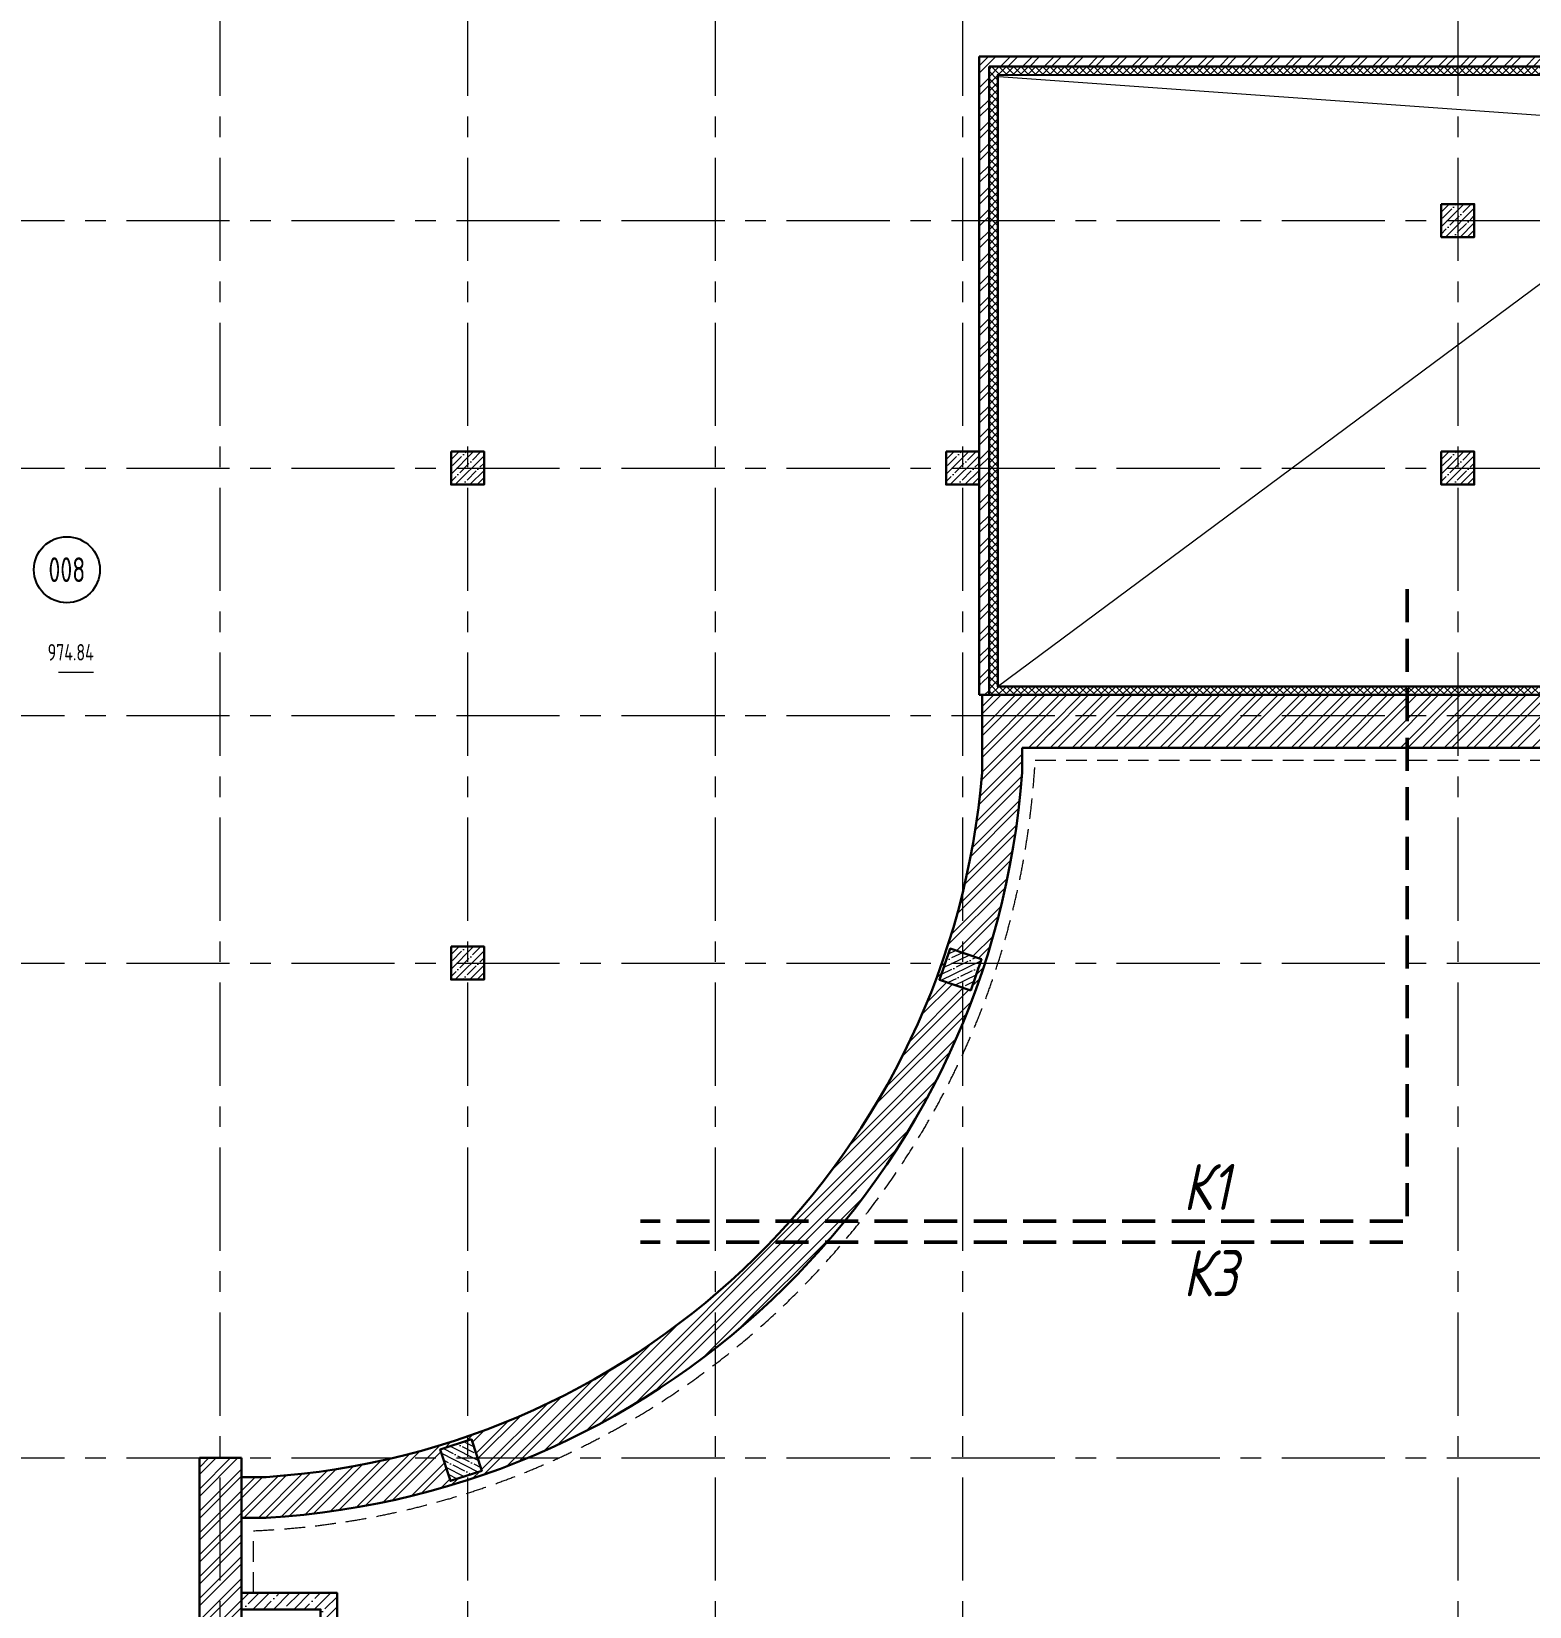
# Model space of a CAD drawing. Header units: millimetres. Extents: x -8417289 to 9420486, y 0 to 208205.
# Drawn here: x -334456 to -316303, y 104800 to 123894 of the extents above; entities that cross this region are included whole.
import ezdxf
from ezdxf import colors
from ezdxf.entities.mleader import LeaderData, LeaderLine
from ezdxf.enums import TextEntityAlignment as Align
from ezdxf.math import Vec2, Vec3

# ---------------------------------------------------------------- set-up
doc = ezdxf.new("R2010")
doc.units = ezdxf.units.MM
doc.header["$MEASUREMENT"] = 0
for name, pattern in [('CENTER', [2, 1.25, -0.25, 0.25, -0.25]), ('HIDDEN', [6, 4, -2]), ('TRATTEGGIATA', [0.75, 0.5, -0.25])]:
    doc.linetypes.add(name, pattern=pattern)
doc.layers.get('0').update_dxf_attribs({"color": 250, "lineweight": 9})
for name, color, linetype, lineweight in [('1 этаж тонкие линии!', 250, 'Continuous', 0), ('АР_Колонны', 250, 'Continuous', 30), ('АР_Колонны Штрих', 250, 'Continuous', 5), ('АР_Маркер экспликации', 239, 'Continuous', 13), ('АР_МосжилНии_Стены', 127, 'Continuous', 30), ('АР_Номер помещения', 1, 'Continuous', 25), ('АР_Оси', 195, 'Continuous', 9), ('АР_Отметки', 250, 'Continuous', 15), ('АР_Перегородки кирпич', 244, 'Continuous', 30), ('АР_Перегородки_кирпич_Штрих', 244, 'Continuous', 5), ('АР_Помещения_площадь', 19, 'Continuous', 9), ('АР_Размеры', 175, 'Continuous', 9), ('АР_Сети', 250, 'Continuous', 30), ('АР_стены', 250, 'Continuous', 30), ('АР_Сущ Несущая стена', 216, 'Continuous', 30), ('АР_тонкая линия', 250, 'Continuous', 0), ('АР_Штриховка кирпич', 250, 'Continuous', 9), ('АР_Штриховка монолит', 250, 'Continuous', 9), ('Подвал', 250, 'Continuous', 30), ('СТЕНЫ несущие ЛИДЕР', 7, 'Continuous', 30)]:
    doc.layers.add(name, color=color, linetype=linetype, lineweight=lineweight)
doc.styles.add('ISOCPEUR', font='isocpeur.TTF', dxfattribs={"width": 0.7})
doc.styles.get("Standard").update_dxf_attribs({"font": 'isocpeur.TTF', "width": 0.7})
doc.styles.add('М2', font='isocpeui.ttf', dxfattribs={"width": 0.8})
pattern_1 = [(45, (-1298551.721179725, 164426.8594320829), (-132.5825214724777, 132.5825214724777), []), (45, (-1298463.332832225, 164426.8594320829), (-132.5825214724777, 132.5825214724777), [])]

# ---------------------------------------------------------------- blocks, each defined once
blk = doc.blocks.new('*U263')
at = {"layer": 'АР_Номер помещения', "color": 7}
blk.add_circle((-11974.07101150486, -849.2380251303753), 400, dxfattribs=at)
at = {"layer": 'АР_Помещения_площадь', "color": 7}
blk.add_line((-11653.09565166259, -2097.252495448), (-12075.44400804408, -2097.252495448), dxfattribs=at)
at = {"color": 7, "style": 'ISOCPEUR', "width": 0.7, "flags": 1}
blk.add_attdef('КАТЕГОРИЯ', (-499.1655280450395, -2092.186355050572), '', height=250, dxfattribs=at)
at = {"layer": 'АР_Номер помещения', "color": 7, "style": 'ISOCPEUR', "width": 0.7}
blk.add_attdef('НОМЕР_ПОМЕЩЕНИЯ', text='', height=300, dxfattribs=at).set_placement((-11974.07101150777, -849.2380251303753), align=Align.MIDDLE_CENTER)
at = {"layer": 'АР_Помещения_площадь', "color": 7, "lineweight": 30, "width": 0.7, "flags": 104}
blk.add_attdef('ИМЯ_ПОМЕЩЕНИЯ', text='', height=100, dxfattribs=at).set_placement((157.6277002443094, 1217.141369806137), align=Align.MIDDLE_CENTER)
at = {"layer": 'АР_Помещения_площадь', "color": 7, "style": 'ISOCPEUR', "width": 0.7}
blk.add_attdef('ПЛОЩАДЬ_ПОМЕЩЕНИЯ', text='', height=200, dxfattribs=at).set_placement((-11648.2094936894, -1850.74696548065), align=Align.MIDDLE_RIGHT)
blk = doc.blocks.new('_DotSmall')
at = {"color": 0, "linetype": 'ByBlock', "const_width": 0.5}
blk.add_lwpolyline([(-0.0625, 0, 1), (0.0625, 0, 1)], format="xyb", close=True, dxfattribs=at)
blk = doc.blocks.new('A$Cb1ac1438')
at = {"layer": 'АР_Колонны Штрих', "ltscale": 100}
h = blk.add_hatch(dxfattribs=at)
h.set_pattern_fill('ANSI35', color=256, scale=500, angle=161.0398319781508)
h.set_pattern_definition([(206.0398319781508, (898269.906760073, -348997.308166508), (54.8744852097032, -112.3111342341892), []), (206.0398319781508, (898186.3139504915, -348968.589842044), (54.8744852097032, -112.3111342341892), [156.25, -31.25, 0, -31.25])])
h.paths.add_polyline_path([(5719.346614299488, -202.5913746167789), (6097.64448702152, -332.5556754611025), (6227.608787865844, 45.74219726095907), (5849.310915143811, 175.7064981052536)])
h = blk.add_hatch(dxfattribs=at)
h.set_pattern_fill('ANSI35', color=256, scale=500, angle=-72.0645431068729)
h.set_pattern_definition([(332.9354568931271, (-256735.9129927806, 917047.4838722233), (56.87424014611736, 111.3118179161664), []), (332.9354568931271, (-256708.6942039412, 916963.3908433332), (56.87424014611736, 111.3118179161664), [156.25, -31.25, 0, -31.25])])
h.paths.add_polyline_path([(173.2168417862558, -6154.528628895481), (50.03866453003138, -5773.967021993492), (-330.5229423719575, -5897.145199249746), (-207.3447651157039, -6277.70680615172)])
at = {"layer": 'АР_Колонны', "ltscale": 100}
for points in [[(6097.64448702152, -332.5556754611025), (5719.346614299488, -202.5913746167789), (5849.310915143811, 175.7064981052536), (6227.608787865844, 45.74219726095907)], [(50.03866453003138, -5773.967021993492), (173.2168417862558, -6154.528628895481), (-207.3447651157039, -6277.70680615172), (-330.5229423719575, -5897.145199249746)]]:
    blk.add_lwpolyline(points, close=True, dxfattribs=at)
blk = doc.blocks.new('A$Ca06df97f')
at = {"layer": 'АР_Штриховка монолит', "ltscale": 100}
h = blk.add_hatch(dxfattribs=at)
h.set_pattern_fill('ANSI35', color=256, scale=700)
h.set_pattern_definition([(45, (159279.0181640321, -58539.8294711248), (-123.7436867076458, 123.7436867076458), []), (45, (159402.7618505321, -58539.8294711248), (-123.7436867076458, 123.7436867076458), [218.75, -43.75, 0, -43.75])])
h.paths.add_polyline_path([(446.7046930149081, -1231.532065870852), (446.7046930149081, 269.6822249045072), (-511.6935974748922, 269.6822249045654), (-511.6935974748922, 469.6822249045363), (646.7046930149081, 469.6822249044781), (646.7046930149081, -1431.532065870895), (-511.6935974748922, -1431.532065870808), (-511.6935974748922, -1231.532065870764)])
at = {"layer": 'АР_Сущ Несущая стена', "ltscale": 100, "elevation": -1.377733687207539}
for points in [[(-511.6935974748922, 469.6822249044781), (646.7046930149081, 469.6822249044781), (646.7046930149081, -1431.532065870881), (-511.6935974748922, -1431.532065870881)], [(-351.6935974749504, 269.6822249044781), (446.7046930149081, 269.6822249044781), (446.7046930149081, -1231.532065870881), (-351.6935974749504, -1231.532065870881)]]:
    blk.add_lwpolyline(points, dxfattribs=at)
at = {"layer": 'СТЕНЫ несущие ЛИДЕР', "ltscale": 100, "elevation": -1.377733687207539}
blk.add_lwpolyline([(-511.6935974748922, 269.6822249044781), (446.7046930149081, 269.6822249044781), (446.7046930149081, -1231.532065870881), (-511.6935974748922, -1231.532065870881)], dxfattribs=at)

msp = doc.modelspace()

# ---------------------------------------------------------------- hatches: boundary and pattern name
at = {"layer": '1 этаж тонкие линии!', "ltscale": 100, "transparency": 33554559}
h = msp.add_hatch(dxfattribs=at)
h.set_pattern_fill('ANSI37', scale=500, style=0)
h.set_pattern_definition([(45, (-15492.96052481339, 107911.1420704368), (-44.19417382415922, 44.19417382415922), []), (135, (-15492.96052481339, 107911.1420704368), (-44.19417382415922, -44.19417382415921), [])])
h.paths.add_polyline_path([(-306258.0953417295, 121325.4545757953), (-305992.0711264501, 121325.4545757953), (-305992.0711264501, 123369.9490637413), (-306025.8514090478, 123369.9490637413), (-306025.8514090478, 123420.6521764803), (-307526.1564171973, 123420.6521764803), (-307526.1564171973, 123369.9490637413), (-322752.4206091523, 123369.9490637413), (-322752.4206091523, 115950.6824583525), (-305992.0711264501, 115950.6824583525), (-305992.0711264501, 120795.4545757954), (-306258.0953417295, 120795.4545757954)])
edge = h.paths.add_edge_path()
edge.add_line((-305892.5859029791, 120895.4545757953), (-305892.585902979, 120795.4545757954))
edge.add_line((-305892.585902979, 120795.4545757954), (-306258.0953417295, 120795.4545757954))
edge.add_line((-306258.0953417295, 120795.4545757954), (-306258.0953417295, 121325.4545757953))
edge.add_line((-306258.0953417295, 121325.4545757953), (-305892.585902979, 121325.4545757953))
edge.add_line((-305892.585902979, 121325.4545757953), (-305892.585902979, 121225.4545757954))
edge.add_arc((-305892.5859029789, 120895.4545757952), 330.0000000001098, 90.00000000002026, 173.0379373089027)
edge.add_line((-306220.1526900622, 120935.4545757953), (-306222.5859029791, 120935.4545757953))
edge.add_line((-306222.5859029791, 120935.4545757953), (-306222.585902979, 120895.4545757953))
edge.add_line((-306222.585902979, 120895.4545757953), (-305892.5859029791, 120895.4545757953))
edge = h.paths.add_edge_path()
edge.add_line((-305892.585902979, 120935.4545757953), (-305892.5859029791, 120895.4545757953))
edge.add_line((-305892.5859029791, 120895.4545757953), (-306222.585902979, 120895.4545757953))
edge.add_arc((-305892.5859029856, 120895.4545757956), 329.999999993423, 89.91062262276688, 180.000000000043, ccw=False)
edge.add_line((-305892.0711264501, 121225.4541742877), (-305892.0711264501, 123469.9490637413))
edge.add_line((-305892.0711264501, 123469.9490637413), (-306025.8514090478, 123469.9490637413))
edge.add_line((-306025.8514090478, 123469.9490637413), (-306025.8514090478, 123420.6521764803))
edge.add_line((-306025.8514090478, 123420.6521764803), (-307526.1564171973, 123420.6521764803))
edge.add_line((-307526.1564171973, 123420.6521764803), (-307526.1564171973, 123469.9490637413))
edge.add_line((-307526.1564171973, 123469.9490637413), (-322852.4206091523, 123469.9490637413))
edge.add_line((-322852.4206091523, 123469.9490637413), (-322852.4206091523, 115850.6824583525))
edge.add_line((-322852.4206091523, 115850.6824583525), (-305892.0711264501, 115850.6824583525))
edge.add_line((-305892.0711264501, 115850.6824583525), (-305892.0711264501, 120935.4545757953))
edge.add_line((-305892.0711264501, 120935.4545757953), (-305892.585902979, 120935.4545757953))
edge = h.paths.add_edge_path()
edge.add_arc((-305892.5859029851, 120895.4545757956), 329.9999999938888, 173.0379373088267, 180.0000000000429)
edge.add_line((-306222.5859029791, 120895.4545757953), (-306222.585902979, 120935.4545757953))
edge.add_line((-306222.585902979, 120935.4545757953), (-306220.1526900622, 120935.4545757953))
at = {"layer": 'АР_Колонны Штрих', "ltscale": 100}
h = msp.add_hatch(dxfattribs=at)
h.set_pattern_fill('ANSI35', color=256, scale=500)
h.set_pattern_definition([(45, (-1274424.170391682, 161672.1571121852), (-88.38834764831844, 88.38834764831844), []), (45, (-1274335.782044182, 161672.1571121852), (-88.38834764831844, 88.38834764831844), [156.25, -31.25, 0, -31.25])])
h.paths.add_polyline_path([(-316972.0711264502, 121800.6824583525), (-317372.0711264502, 121800.6824583525), (-317372.0711264502, 121400.6824583525), (-316972.0711264502, 121400.6824583525)])
h = msp.add_hatch(dxfattribs=at)
h.set_pattern_fill('ANSI35', color=256, scale=500)
h.set_pattern_definition([(45, (-1286424.170391682, 158672.1571121852), (-88.38834764831844, 88.38834764831844), []), (45, (-1286335.782044182, 158672.1571121852), (-88.38834764831844, 88.38834764831844), [156.25, -31.25, 0, -31.25])])
h.paths.add_polyline_path([(-328972.0711264506, 118800.6824583525), (-329372.0711264506, 118800.6824583525), (-329372.0711264506, 118400.6824583525), (-328972.0711264506, 118400.6824583525)])
h = msp.add_hatch(dxfattribs=at)
h.set_pattern_fill('ANSI35', color=256, scale=500)
h.set_pattern_definition([(45, (-1280424.170391682, 158672.1571121852), (-88.38834764831844, 88.38834764831844), []), (45, (-1280335.782044182, 158672.1571121852), (-88.38834764831844, 88.38834764831844), [156.25, -31.25, 0, -31.25])])
h.paths.add_polyline_path([(-322972.0711264503, 118800.6824583525), (-323372.0711264503, 118800.6824583525), (-323372.0711264503, 118400.6824583525), (-322972.0711264503, 118400.6824583525)])
h = msp.add_hatch(dxfattribs=at)
h.set_pattern_fill('ANSI35', color=256, scale=500)
h.set_pattern_definition([(45, (-1274424.170391682, 158672.1571121852), (-88.38834764831844, 88.38834764831844), []), (45, (-1274335.782044182, 158672.1571121852), (-88.38834764831844, 88.38834764831844), [156.25, -31.25, 0, -31.25])])
h.paths.add_polyline_path([(-316972.0711264502, 118800.6824583525), (-317372.0711264502, 118800.6824583525), (-317372.0711264502, 118400.6824583525), (-316972.0711264502, 118400.6824583525)])
h = msp.add_hatch(dxfattribs=at)
h.set_pattern_fill('ANSI35', color=256, scale=500)
h.set_pattern_definition([(45, (-1286424.170391682, 152672.1571121852), (-88.38834764831844, 88.38834764831844), []), (45, (-1286335.782044182, 152672.1571121852), (-88.38834764831844, 88.38834764831844), [156.25, -31.25, 0, -31.25])])
h.paths.add_polyline_path([(-328972.0711264506, 112800.6824583525), (-329372.0711264506, 112800.6824583525), (-329372.0711264506, 112400.6824583525), (-328972.0711264506, 112400.6824583525)])
at = {"layer": 'АР_Перегородки_кирпич_Штрих', "ltscale": 100}
h = msp.add_hatch(dxfattribs=at)
h.set_pattern_fill('ANSI32', color=256, scale=500)
h.set_pattern_definition([(45, (-15289.26513409219, 0), (-132.5825214724777, 132.5825214724777), []), (45, (-15200.87678659218, 0), (-132.5825214724777, 132.5825214724777), [])])
h.paths.add_polyline_path([(-304052.0711264501, 123589.9490637413), (-305172.0711264501, 123589.9490637413), (-305172.0711264501, 123469.9490637413), (-304172.0711264501, 123469.9490637413), (-304172.5771687811, 121600.6824583525), (-304052.5840094198, 121600.6824583525)])
h.paths.add_polyline_path([(-304052.5840094198, 121600.6824583525), (-304172.5771687811, 121600.6824583525), (-304173.3705045159, 118670.1845431714), (-304172.0711264501, 115850.6824583525), (-304054.0665040578, 115850.6824583525), (-304053.3574848831, 118550.1845431714)])
h.paths.add_polyline_path([(-306026.1564171973, 123589.9490637413), (-306026.1564171973, 123469.9490637413), (-305892.0711264501, 123469.9490637413), (-305892.5859029801, 121325.4545757953), (-305772.5859029799, 121325.4545757953), (-305772.0711264501, 123469.9490637413), (-305172.0711264501, 123469.9490637413), (-305172.0711264501, 123589.9490637413)])
h.paths.add_polyline_path([(-322852.4199923284, 115996.3361342852), (-322851.1212437177, 123469.9205100444), (-307526.1564171973, 123469.9490637413), (-307526.1564171973, 123589.9490637413), (-322971.1212310863, 123589.9490637413), (-322972.421225976, 115996.3361342852)])
h.paths.add_polyline_path([(-322972.3246298887, 116422.3475705374), (-322932.4206091522, 116422.3475705374), (-322932.4206091522, 116462.3475705375), (-322972.3179141203, 116462.3475705374)], flags=16)
h.paths.add_polyline_path([(-322852.4206091521, 115992.2734729237), (-322972.3414193097, 115992.2734729237), (-322972.4206091521, 115850.682458348), (-322852.4206091523, 115850.6824583525)])
at = {"layer": 'АР_Штриховка кирпич', "ltscale": 100}
h = msp.add_hatch(dxfattribs=at)
h.set_pattern_fill('ANSI32', color=256, scale=500)
h.set_pattern_definition(pattern_1)
h.paths.add_polyline_path([(-322946.1180642748, 112648.224219518), (-322961.2216596514, 112600.6824583525), (-323172.0711264503, 112600.6824583525), (-323199.1559286597, 112732.6939443187)], flags=16)
h.paths.add_polyline_path([(-323382.9205932492, 112600.6824583525), (-323324.9686016155, 112776.5329568123), (-323198.5888596172, 112734.3445592263), (-323172.0711264503, 112600.6824583525)], flags=16)
h.paths.add_polyline_path([(-323072.9704356921, 112268.2411963662), (-323199.3501776903, 112310.4295939522), (-323172.0711264503, 112600.6824583525), (-322961.2216596514, 112600.6824583525)], flags=16)
h.paths.add_polyline_path([(-323198.7831086478, 112312.0802088598), (-323451.8209730327, 112396.5499336605), (-323382.9205932493, 112600.6824583525), (-323172.0711264503, 112600.6824583525)], flags=16)
edge = h.paths.add_edge_path()
edge.add_line((-322067.0711264503, 115850.6824583481), (-322937.0711264506, 115850.6824583765))
edge.add_arc((-1477104.667928795, 115380.6824575035), 1154167.692499015, -0.02333197960928146, 0.023331979694489746, ccw=False)
edge.add_arc((-332221.3052867504, 115664.1989911303), 9314.761999561275, 321.68271989326865, 355.35999482408715, ccw=False)
edge.add_line((-324913.0416397232, 109888.9004210118), (-324376.4676794859, 109758.9389800894))
edge.add_arc((-332173.8220975739, 115605.6691985809), 9745.921719832271, 323.1361487127608, 355.9107374150291)
edge.add_line((-322452.7118934882, 114910.6824583331), (-322452.7118934878, 115210.6824583402))
edge.add_line((-322452.7118934878, 115210.6824583402), (-322067.0711264503, 115210.6824583525))
edge.add_line((-322067.0711264503, 115210.6824583525), (-322067.0711264503, 115850.6824583481))
h = msp.add_hatch(dxfattribs=at)
h.set_pattern_fill('ANSI32', color=256, scale=500)
h.set_pattern_definition(pattern_1)
h.paths.add_polyline_path([(-309596.9097890062, 115410.2370001124), (-309596.9097890062, 115210.6824583525), (-306241.9211502878, 115210.6824583524), (-306241.9211502878, 115850.6824583524), (-322120.0107513145, 115850.6824583525), (-322120.0107513145, 115210.6824583525), (-309847.2324638944, 115210.6824583525), (-309847.2324638944, 115410.2370001124)])
h = msp.add_hatch(dxfattribs=at)
h.set_pattern_fill('ANSI32', color=256, scale=500)
h.set_pattern_definition([(45, (-1298418.673593336, 164822.7913692372), (-132.5825214724777, 132.5825214724777), []), (45, (-1298330.285245836, 164822.7913692372), (-132.5825214724777, 132.5825214724777), [])])
h.paths.add_polyline_path([(-328782.1922958228, 102375.6824583525), (-329292.1922958228, 101865.6824583525), (-329292.1922958228, 99715.68245835253), (-331012.0361820102, 99715.68245835253), (-331012.0361820101, 98935.68245835259), (-329682.0012375686, 98935.68245835253), (-329682.0012375687, 93215.35490996396), (-329172.0711264507, 93215.35490996396), (-329172.0711264506, 98935.68245835247), (-326172.0711264504, 98935.68245835253), (-326172.0361820101, 97157.1086185961), (-325662.0361820112, 97157.1086185961), (-325662.036182011, 99445.8378912746), (-328782.1922958228, 99445.68245835253)])
h.paths.add_polyline_path([(-329172.0711264506, 106811.5015921848), (-329172.0711264506, 106600.6824583525), (-329460.5545658352, 106575.5444848357), (-329502.718766466, 106702.0333479182)], flags=16)
h.paths.add_polyline_path([(-329123.7855920562, 106828.3533511282), (-329039.4553213065, 106575.370016665), (-329172.0711264506, 106600.6824583525), (-329172.0711264506, 106811.5015921848)], flags=16)
h.paths.add_polyline_path([(-329172.0711264505, 106389.8633245202), (-329377.8847872713, 106322.0236910044), (-329462.2150580211, 106575.0070254675), (-329172.0711264505, 106600.6824583525)], flags=16)
h.paths.add_polyline_path([(-329172.0711264506, 106389.8633245203), (-329172.0711264506, 106600.6824583525), (-329041.1158134926, 106574.8325572968), (-328998.9516128617, 106448.3436942143)], flags=16)
h.paths.add_polyline_path([(-332101.1061155543, 104554.3739539081), (-331912.1922958226, 104554.3739539081), (-331912.1922958226, 103474.4889956772), (-332101.1061155543, 103474.4889956772)], flags=17)
edge = h.paths.add_edge_path()
edge.add_line((-332422.192295823, 104619.3739539081), (-332101.1061155544, 104619.3739539081))
edge.add_line((-332101.1061155544, 104619.3739539081), (-332101.1061155543, 103409.4889956772))
edge.add_line((-332101.1061155543, 103409.4889956772), (-332422.1922958228, 103409.4889956772))
edge.add_line((-332422.1922958228, 103409.4889956772), (-332422.1922958227, 98935.4897598165))
edge.add_line((-332422.1922958227, 98935.4897598165), (-331011.9628120004, 98935.71915412537))
edge.add_line((-331011.9628120004, 98935.71915412537), (-331012.1095520199, 99715.64576257975))
edge.add_line((-331012.1095520199, 99715.64576257975), (-331642.1922958228, 99715.56315136206))
edge.add_line((-331642.1922958228, 99715.56315136206), (-331642.1922958228, 101865.6824583525))
edge.add_line((-331642.1922958228, 101865.6824583525), (-329292.1922958228, 101865.6824583525))
edge.add_line((-329292.1922958228, 101865.6824583525), (-328782.1922958228, 102375.6824583525))
edge.add_line((-328782.1922958228, 102375.6824583525), (-331911.7639104379, 102375.6824583525))
edge.add_line((-331911.7639104379, 102375.6824583525), (-331912.1922958228, 105875.9435017856))
edge.add_line((-331912.1922958228, 105875.9435017856), (-331612.1922957873, 105875.9435017877))
edge.add_arc((-332173.8220975736, 115605.6691985811), 9745.92171983219, 273.3036233390724, 293.0807652531338)
edge.add_arc((-332173.8220975742, 115605.6691985818), 9745.92171983306, 293.0807652531357, 323.7250383778538)
edge.add_line((-324316.7875196856, 109839.3880910588), (-324909.4967909608, 109893.3890281035))
edge.add_arc((-332221.3052866729, 115664.1989910304), 9314.761999438475, 273.74937375992903, 321.7179014208314, ccw=False)
edge.add_line((-331612.1922958228, 106369.3739539164), (-331912.1922956888, 106369.373953908))
edge.add_line((-331912.1922956888, 106369.373953908), (-331912.1922958228, 106600.6824583525))
edge.add_line((-331912.1922958228, 106600.6824583525), (-332422.192295823, 106600.6824583525))
edge.add_line((-332422.192295823, 106600.6824583525), (-332422.192295823, 104619.3739539081))

# ---------------------------------------------------------------- linework, layer by layer
at = {"linetype": 'TRATTEGGIATA', "ltscale": 500}
for p, q in [((-322292.9184881856, 115060.6824583525), (-306282.0711264503, 115060.6824583525)), ((-331764.3791704424, 104965.0386201803), (-331764.3791704424, 105718.2214402125))]:
    msp.add_line(p, q, dxfattribs=at)
msp.add_arc((-332173.8220975736, 115605.6691985808), 9895.921719831927, 272.3712849375702, 356.8430181081399, dxfattribs=at)
at = {"layer": 'АР_Колонны', "ltscale": 100}
for points in [[(-317372.0711264502, 121800.6824583525), (-316972.0711264502, 121800.6824583525), (-316972.0711264502, 121400.6824583525), (-317372.0711264502, 121400.6824583525)], [(-329372.0711264506, 118800.6824583525), (-328972.0711264506, 118800.6824583525), (-328972.0711264506, 118400.6824583525), (-329372.0711264506, 118400.6824583525)], [(-323372.0711264503, 118800.6824583525), (-322972.0711264503, 118800.6824583525), (-322972.0711264503, 118400.6824583525), (-323372.0711264503, 118400.6824583525)], [(-317372.0711264502, 118800.6824583525), (-316972.0711264502, 118800.6824583525), (-316972.0711264502, 118400.6824583525), (-317372.0711264502, 118400.6824583525)], [(-329372.0711264506, 112800.6824583525), (-328972.0711264506, 112800.6824583525), (-328972.0711264506, 112400.6824583525), (-329372.0711264506, 112400.6824583525)]]:
    msp.add_lwpolyline(points, close=True, dxfattribs=at)
at = {"layer": 'АР_МосжилНии_Стены', "ltscale": 100}
for p, q in [((-322937.0711264503, 115850.6824583525), (-322067.0711264503, 115850.6824583525)), ((-322937.0711264503, 115210.6824583525), (-322937.0711264503, 115850.682458348)), ((-322174.6778695334, 115850.6824583525), (-306208.403607368, 115850.6824583525)), ((-322452.7118934878, 115210.6824583525), (-322002.0711264502, 115210.6824583525)), ((-322239.6778695334, 115210.6824583525), (-305787.1893165926, 115210.6824583525)), ((-332422.1922958228, 104619.3739539081), (-332422.1922958228, 106600.6824583525)), ((-331912.1922958228, 106600.6824583609), (-332422.192295823, 106600.6824583609)), ((-331912.1922958227, 104554.3739539081), (-331912.1922958228, 106600.6824583525))]:
    msp.add_line(p, q, dxfattribs=at)
for points in [[(-322937.0711264502, 115210.6824583422), (-322937.0711264502, 114910.6824583402)], [(-322452.7118934878, 114910.6824583402), (-322452.7118934878, 115210.6824583402)], [(-331612.1922956888, 106369.373953908), (-331912.1922956888, 106369.373953908)], [(-331612.1922958228, 105875.9435017856), (-331912.1922958228, 105875.9435017856)]]:
    msp.add_lwpolyline(points, dxfattribs=at)
for centre, radius, start, end in [((-332221.305286749, 115664.1989911299), 9314.761999559945, 273.7493737590794, 355.3599948243836), ((-332173.8220975735, 115605.6691985808), 9745.921719831898, 273.3036233407794, 355.9107374146807)]:
    msp.add_arc(centre, radius, start, end, dxfattribs=at)
at = {"layer": 'АР_Оси', "linetype": 'CENTER', "ltscale": 1000}
for p, q in [((-332172.0711264507, 134363.1513644527), (-332172.0711264507, 78630.80280076223)), ((-329172.0711264506, 134363.1513644526), (-329172.0711264506, 78630.80280076223)), ((-326172.0711264504, 134363.1513644527), (-326172.0711264504, 78630.80280076223)), ((-323172.0711264503, 134363.1513644526), (-323172.0711264503, 78630.80280076223)), ((-317172.0711264502, 134363.1513644526), (-317172.0711264502, 78630.80280076223)), ((-359305.7650579241, 121600.6824583525), (-276127.3630032049, 121600.6824583525)), ((-359305.7650579241, 118600.6824583525), (-276127.3630032049, 118600.6824583525)), ((-359305.7650579241, 115600.6824583525), (-276127.3630032049, 115600.6824583525)), ((-359305.7650579241, 112600.6824583525), (-276127.3630032049, 112600.6824583525)), ((-359305.7650579241, 106600.6824583525), (-276127.3630032049, 106600.6824583525))]:
    msp.add_line(p, q, dxfattribs=at)
at = {"layer": 'АР_Перегородки кирпич', "linetype": 'Continuous', "ltscale": 100}
for p, q in [((-322972.4206091521, 120532.6524932313, 1.961751612303354), (-322971.1212310863, 123589.9490637413, 1.961751612303354)), ((-322971.1212310863, 123589.9490637413, 1.961751612303354), (-307526.1564171973, 123589.9490637413, 1.961751612303354)), ((-322852.4206091521, 120532.6524932313, 1.961751612303354), (-322851.1212310863, 123469.9490637413, 1.961751612303354)), ((-322851.1212310863, 123469.9490637413, 1.961751612303354), (-307526.1564171973, 123469.9490637413, 1.961751612303354)), ((-322972.4206091521, 115850.682458348, 1.961751612303354), (-322972.4206091521, 120570.1845431714, 1.961751612303354)), ((-322852.4206091523, 115850.6824583525, 1.961751612303354), (-322852.4206091521, 120570.1845431714, 1.961751612303354)), ((-322937.0711264503, 115850.682458348), (-322972.4206091521, 115850.682458348, 1.961751612307125))]:
    msp.add_line(p, q, dxfattribs=at)
at = {"layer": 'АР_Сети', "color": 251, "linetype": 'HIDDEN', "lineweight": 50, "ltscale": 100}
for p, q in [((-317838.4925194005, 109470.2044018847), (-327076.0163383982, 109470.2044018847)), ((-317838.4925194005, 109217.866614254), (-327076.0163383982, 109217.866614254))]:
    msp.add_line(p, q, dxfattribs=at)
msp.add_lwpolyline([(-317784.5204495725, 117132.3775246171), (-317784.5204495725, 109479.8590045744)], dxfattribs=at)
at = {"layer": 'АР_тонкая линия', "color": 18, "ltscale": 500, "true_color": 0x000000, "elevation": 0.5840179250958151}
for points in [[(-307527.9557243478, 123469.9490637413), (-307527.9557243478, 123369.9490637413), (-322752.4206091523, 123369.9490637413), (-322752.4206091523, 115950.6824583525), (-305992.0711264501, 115950.6824583525), (-305992.0711264501, 120795.4545757954)], [(-307517.9557243478, 123469.9490637413), (-307517.9557243478, 123359.9490637413), (-322742.4206091523, 123359.9490637413), (-322742.4206091523, 115960.6824583525), (-306002.0711264501, 115960.6824583525), (-306002.0711264501, 120795.4545757954)]]:
    msp.add_lwpolyline(points, dxfattribs=at)
at = {"layer": 'Подвал', "lineweight": 13, "ltscale": 500}
for p, q in [((-322732.4206091523, 123349.9490637413, 0.5840179250958151), (-314653.229220262, 122768.6866951647)), ((-322752.4206091523, 115950.6824583525, 0.5840179250958151), (-314653.229220262, 121966.9620747782))]:
    msp.add_line(p, q, dxfattribs=at)

# ---------------------------------------------------------------- block references
at = {"layer": 'АР_Маркер экспликации', "color": 7}
ref = msp.add_blockref('*U263', (-322053.1488378855, 118218.252495448), dxfattribs=at)
ref.add_attrib('НОМЕР_ПОМЕЩЕНИЯ', '008', dxfattribs={"layer": 'АР_Номер помещения', "color": 7, "height": 300, "style": 'ISOCPEUR', "width": 0.7}).set_placement((-334027.2198493932, 117369.0144703176), align=Align.MIDDLE_CENTER)
ref.add_attrib('ПЛОЩАДЬ_ПОМЕЩЕНИЯ', '974.84', dxfattribs={"layer": 'АР_Помещения_площадь', "color": 7, "height": 200, "style": 'ISOCPEUR', "width": 0.7}).set_placement((-333701.3583315749, 116367.5055299674), align=Align.MIDDLE_RIGHT)
at = {"layer": 'АР_Размеры', "lineweight": 13, "ltscale": 500}
msp.add_blockref('A$Ca06df97f', (-331400.4986983477, 104495.3563952759, 1.377733687207539), dxfattribs=at)
at = {"layer": 'АР_стены', "color": 51, "ltscale": 100, "true_color": 0xf8f6b0}
msp.add_blockref('A$Cb1ac1438', (-329172.0711264506, 112600.6824583525), dxfattribs=at)

# ---------------------------------------------------------------- texts
at = {"layer": 'АР_Сети', "ltscale": 10, "style": 'М2', "width": 0.8}
for s, p in [('К1', (-320499.7583657335, 109605.9999793287)), ('К3', (-320499.7583657335, 108560.9794419472))]:
    msp.add_text(s, height=560, dxfattribs=at).set_placement(p)

# ---------------------------------------------------------------- leaders
at = {"layer": 'АР_Отметки'}
ml = msp.add_multileader_mtext('Standard', dxfattribs=at)
ml.set_content('{\\W0.8;-2,250}', color=256, style='ISOCPEUR')
ml.set_leader_properties(color=256, linetype='Continuous', lineweight=-1)
ml.set_arrow_properties(name='DOTSMALL')
ml.build(insert=Vec2(0, 0))
ml.multileader.update_dxf_attribs({"has_text_frame": 1, "text_left_attachment_type": 4, "text_right_attachment_type": 4, "dogleg_length": 100, "arrow_head_size": 180})
ctx = ml.context
ctx.base_point, ctx.char_height, ctx.arrow_head_size, ctx.landing_gap_size, ctx.plane_origin = Vec3(-336127.5, 116985.8569053825, 1.149675994230903e-08), 250, 180, 50, Vec3(-337173.9636271417, 115928.762695511, 1.149675994230903e-08)
ctx.left_attachment, ctx.right_attachment = 4, 4
notes = []
notes.append((ctx, [(0, (0, 0, 0), (0, 0), (1, 0), 1, [])]))
ctx.mtext.insert, ctx.mtext.width, ctx.mtext.defined_height, ctx.mtext.line_spacing_style, ctx.mtext.flow_direction = Vec3(-336077.5, 117319.1902387158, 1.149675994230903e-08), 769.9889591111103, 343.8884462512117, 2, 5
for ctx, leaders in notes:
    for number, flags, end, landing, length, lines in leaders:
        leader = LeaderData()
        leader.index, (leader.has_last_leader_line, leader.has_dogleg_vector, leader.attachment_direction) = number, flags
        leader.last_leader_point, leader.dogleg_vector, leader.dogleg_length = Vec3(end), Vec3(landing), length
        for number, points, colour, breaks in lines:
            line = LeaderLine()
            line.index, line.vertices, line.color, line.breaks = number, Vec3.list(points), colors.encode_raw_color(colour), breaks
            leader.lines.append(line)
        ctx.leaders.append(leader)

doc.saveas('drawing.dxf')
